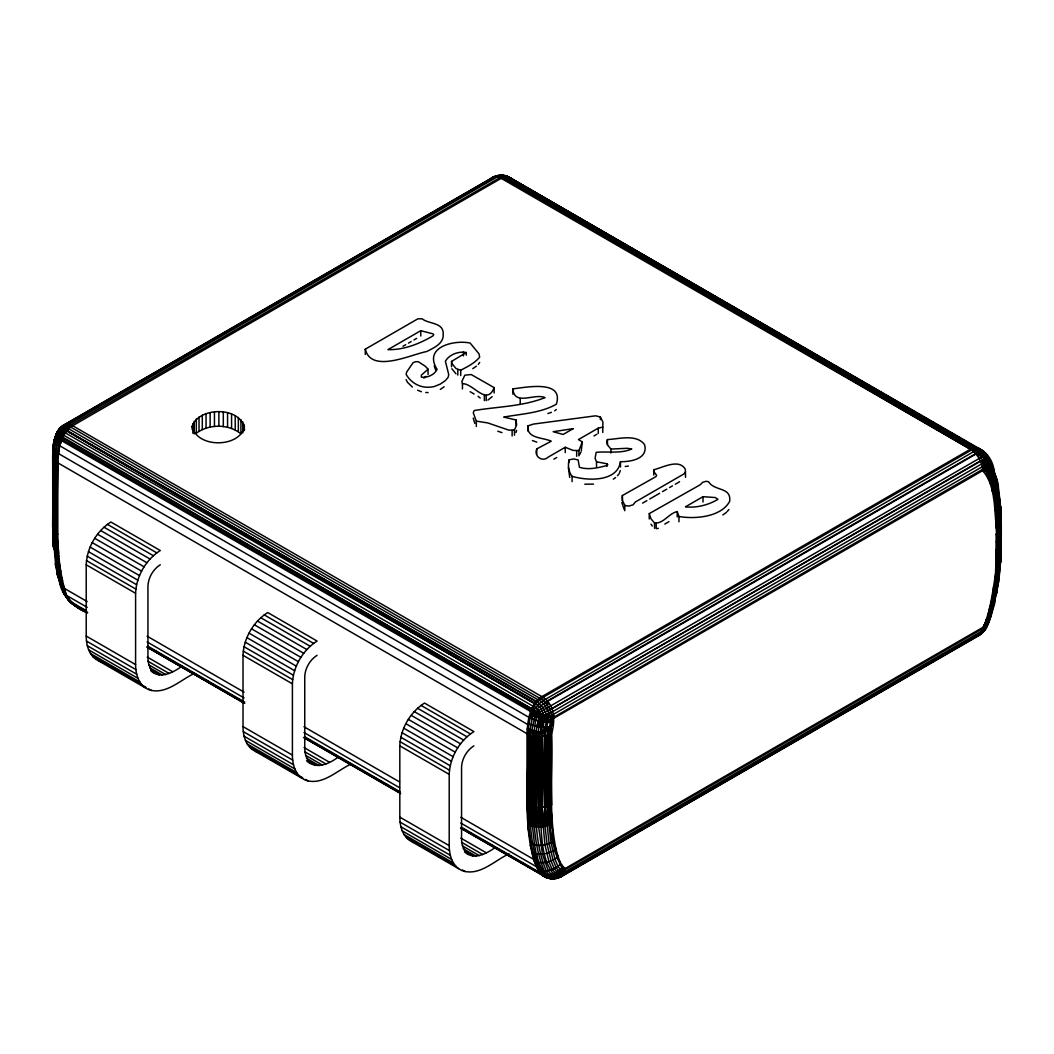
<?xml version="1.0" encoding="UTF-8"?>
<svg xmlns="http://www.w3.org/2000/svg" width="1054" height="1054" viewBox="0 0 1054 1054"><rect width="100%" height="100%" fill="white"/><g stroke="black" fill="none" stroke-linecap="round" stroke-linejoin="round"><path stroke-width="1.5" d="M562.955 875.387C557.619 879.155 550.135 880.09 544.338 876.572C538.857 873.265 537.382 866.665 535.037 861.144C522.955 820.249 530.636 776.838 529.859 735.02C532.362 778.339 523.917 824.07 538.37 866.032C541.374 870.42 544.338 875.373 548.989 878.18C555.629 880.38 565.945 876.954 565.155 868.522C559.384 864.109 558.225 856.164 556.117 849.656C548.014 811.593 553.284 772.266 551.69 733.729C555.168 720.659 555.326 704.349 541.875 696.628L72.686 425.75C56.587 423.089 52.12 441.889 52.99 454.063L53.411 546.789L55.098 550.57L58.629 553.284L56.85 533.522L56.376 461.902C54.9 448.596 57.983 430.48 72.686 425.75L501.19 178.35C504.668 175.491 509.569 176.071 512.297 179.628C507.237 174.345 498.621 173.923 492.468 177.494L63.965 424.881C53.714 431.191 53.411 445.038 52.7 455.723L53.411 546.789M80.842 608.092C76.059 606.366 71.909 603.758 68.326 599.976C46.442 557.645 59.788 506.46 55.585 461.191C57.548 502.718 49.472 545.801 61.29 586.419L63.714 588.778C67.601 600.174 76.02 608.672 87.442 612.677C76.797 608.066 66.692 601.399 62.792 590.121C66.099 600.609 77.561 605.602 86.388 610.688M558.093 877.336L556.235 878.206L561.584 876.493L979.153 635.417C991.024 615.352 992.499 589.463 996.939 566.578L1000.404 562.546L1001.234 541.664L1000.76 518.792M501.19 175.412L501.19 178.35L970.378 449.228C977.585 453.8 982.368 462.1 982.723 470.624C997.097 487.58 993.514 512.811 997.242 533.403L996.188 534.128C995.49 566.591 997.888 601.241 982.315 630.859L564.746 871.948L561.584 873.213L559.766 872.422L556.196 867.547L553.047 860.064L549.134 843.569L545.234 807.338L545.05 727.26L547.632 716.773L553.811 714.125L982.315 466.724C988.428 462.601 984.62 451.375 978.705 448.266L508.753 177.019C503.338 174.292 496.144 174.885 491.204 178.469C494.339 176.44 498.384 174.424 501.19 178.35L505.367 175.873L511.414 178.719M65.915 424.775C59.156 426.541 51.58 436.488 61.883 439.334L531.071 710.212L543.442 715.613L554.22 718.011L982.723 470.624C986.504 462.298 978.771 452.93 972.183 448.345L501.19 176.94L70.104 425.381L70.684 427.094L543.232 700.251L548.66 707.063L551.782 715.165L548.001 735.363L547.092 825.756L542.876 826.744L534.483 826.692L528.726 824.953L527 805.019L527 733.729C527.632 720.58 529.569 704.336 541.875 696.628L970.378 449.228C985.556 442.087 1002.025 472.126 989.877 482.785M973.988 447.766C1006.306 475.354 999.772 524.207 1000.404 562.546L1000.628 561.4C1001.392 533.364 1002.855 504.589 995.859 477.212L998.138 490.69M1000.786 520.228L1000.773 543.864M53.201 450.993L52.7 527L52.924 451.81L53.794 454.037L54.268 549.332L53.082 528.989L53.609 458.912C52.963 445.618 57.667 428.609 72.686 425.75L65.19 425.763L59.34 428.912L58.721 433.102L60.368 435.75L58.905 442.258L58.668 452.482C49.801 448.938 54.624 438.24 57.311 432.061L53.411 445.855L52.7 455.723L52.766 526.605L52.884 450.717L52.7 527L53.701 548.067L53.095 457.713C51.87 446.211 55.572 418.965 72.686 425.75C59.367 432.403 57.733 448.78 56.376 461.902L55.572 532.481L57.812 534.128C57.996 555.392 60.223 577.078 67.153 597.091L71.369 603.112L76.323 606.234M988.151 620.938L988.428 622.716L986.122 622.98L986.136 619.857L988.125 617.539L989.785 607.288L993.882 605.299L994.409 602.954C990.352 613.902 989.798 630.318 977.625 636.023C985.622 632.4 988.586 623.296 991.182 615.51L985.266 629.409L980.523 634.31L560.056 877.112M993.764 585.602L994.95 586.353C998.388 554.061 999.785 521.045 993.303 489.016C991.01 482.139 989.93 473.246 983.566 468.793L552.678 717.853L550.715 726.509L551.782 730.672L550.478 734.374L550.096 805.796L538.726 807.957L528.225 805.651L528.252 729.249L531.664 708.762L60.368 435.75L58.457 437.028L59.34 434.459L56.903 435.513L57.074 433.616C60.381 428.398 66.665 425.763 72.686 425.75C65.809 421.35 54.913 429.689 63.78 435.276L532.968 706.167L534.167 706.075L538.462 710.409L540.966 714.731L538.133 731.911L536.341 736.535C539.187 780.724 528.621 828.536 546.196 870.802C548.027 874.029 550.32 877.271 553.89 878.693L560.662 874.135L565.155 868.522L982.723 627.446L985.24 629.37M986.122 622.98L984.91 622.835L984.884 625.733L982.684 628.632L565.115 869.721L564.074 867.745L559.766 872.422L560.662 874.135L557.579 877.929L546.921 877.718L542.902 874.174L538.37 866.032L534.562 844.807L532.441 826.27L533.443 807.351L533.811 736.14C536.987 780.474 526.592 828.431 544.193 870.815C546.301 874.359 549.108 878.996 553.89 878.693L550.438 876.546L543.034 875.545L461.296 828.365M491.204 178.469L496.105 176.374L501.19 178.35L503.891 175.596L508.489 176.888L976.241 447.594L507.066 176.703L975.727 447.555C979.759 450.585 989.917 458.74 980.523 461.217L552.019 708.604L540.149 714.414L538.686 726.878L542.915 727.26L549.002 726.878L552.309 725.587L551.532 722.267L553.113 721.595L552.678 717.853L549.859 722.398L548.001 722.425L537.711 720.91L528.963 717.366L528.831 723.874L527.646 724.454L58.457 453.563L57.601 451.916L58.168 457.752L53.794 454.037M547.461 877.336L550.412 878.588L544.76 876.177L545.181 876.915C538.792 873.213 535.854 865.98 533.561 859.287C522.547 818.576 528.844 775.889 528.212 734.374L527.356 728.591L538.133 731.911L539.345 736.68L538.62 827.047L542.441 854.122L548.172 870.578L553.772 877.863L561.044 876.269L563.89 867.6L561.571 868.088C556.38 873.634 547.145 877.099 540.228 872.857C544.233 879.392 552.072 877.653 557.974 876.058L552.217 869.497L548.95 861.711L544.944 844.834L541.532 807.891L540.03 736.641L539.345 807.944L539.345 736.68L543.442 715.613L553.087 711.371L981.59 463.971L985.226 461.441L983.685 459.228L988.784 461.494C993.158 471.56 1003.988 487.119 994.936 497.29L993.461 497.844M991.946 465.776L986.544 455.012L978.942 448.424C987.4 453.167 995.569 464.946 988.125 474.05L985.833 473.76L988.428 465.341L984.713 461.863L984.844 464.656L983.263 462.93C997.295 482.679 998.863 509.135 997.993 532.902L998.718 532.204C1001.129 506.829 996.755 480.861 983.685 459.228M997.611 486.065L1000.628 508.384L1001.036 542.994L996.175 550.096L996.939 566.578L995.819 562.823M994.067 470.097L988.151 458.108L985.2 455.275L983.632 455.921L539.648 712.24L536.064 731.647L536.354 807.799L538.62 827.047L540.03 807.931C541.94 830.565 539.424 858.127 555.274 876.493L556.907 876.638L555.155 875.242L554.536 873.094L559.7 874.873L554.246 868.615L551.044 860.986L547.079 844.28L545.023 826.323L545.261 736.087L548.607 717.023L549.529 716.114C547.896 709.606 544.207 702.57 537.896 699.685L68.708 428.807L67.258 426.448L68.879 424.235L497.383 176.848L501.19 175.926L505.024 176.835L974.37 447.726L505.143 175.926M986.122 470.94L984.001 471.546C990.352 465.249 986.952 444.999 975.661 453.655L547.158 701.055L537.132 708.736L529.964 717.958L59.894 445.868L58.721 446.04L54.426 440.98L57.074 433.616L58.089 436.751L54.624 455.157L54.992 531.993L56.191 551.716L57.812 462.851C58.444 450.321 60.078 435.513 70.684 427.094L67.97 428.003M999.719 504.55L999.982 512.573L999.719 504.55L1000.589 507.093L1001.287 526.644L998.955 531.98L998.744 546.473L998.125 513.68L1000.628 508.384M531.796 735.652L530.505 825.69L531.796 806.929L531.796 735.652L534.483 826.692M998.125 513.68L996.939 514.813L997.295 547.685L995.859 521.005L996.939 514.813L994.95 508.898L994.936 497.29L991.933 490.321M1000.536 529.938L999.903 563.666L997.848 583.942L996.162 594.469L993.316 596.564L992.104 596.327M996.162 594.469C1002.552 565.932 1001.036 536.196 1000.589 507.093L1001.036 542.994C1000.272 515.446 1002.67 484.932 987.19 460.703L985.279 460.624L986.122 459.873L985.74 457.028L983.448 452.047L977.335 447.7M986.544 455.012L988.586 459.768L988.428 465.341M993.316 596.564L993.553 586.973M562.81 872.87L557.974 866.322L554.905 859.01L551.044 842.713L549.015 825.045L550.715 726.509L548.37 735.205L547.961 806.613L548.001 735.363L547.105 727.128M540.689 826.982L542.217 736.535L545.05 727.26L542.204 807.799L542.876 826.744M987.875 622.914C1000.272 587.697 1001.498 549.384 999.126 512.442C999.653 543.864 999.218 575.708 992.249 606.498C988.981 614.245 988.863 625.035 982.315 630.859L984.225 628.5L983.303 631.57L981.59 632.769L564.022 873.858L558.818 875.531L558.897 876.862L550.438 876.546L551.743 878.43L552.665 878.035L548.515 876.664L548.739 878.061L546.525 877.653L542.586 875.294M999.903 563.666L1000.984 528.726L999.89 511.111L999.732 545.353L999.442 531.506M536.064 731.647L533.825 807.417L536.552 826.955L537.962 736.614L538.726 807.957M1001.234 541.664L1001.195 526.209L1000.589 560.293L998.336 582.967L994.95 586.353M53.952 448.108L56.376 433.84M1000.786 546.077L1000.957 525.037M996.807 547.145L997.282 525.327M620.477 461.665C617.433 482.139 587.486 480.927 572.072 476.303C568.554 471.915 567.579 465.143 569.173 459.821L573.758 458.925L578.106 459.926L579.45 467.265C588.237 470.229 598.435 467.778 607.183 465.433L607.776 464.643L606.906 463.76L596.511 461.797L595.088 458.279L596.182 452.35C607.789 451.138 620.463 453.945 631.794 449.004L627.183 448.293L610.938 449.083L607.697 445.183L606.775 442.206L607.433 439.571C618.988 439.017 636.392 433.734 644.521 444.59C648.658 458.819 630.424 461.955 620.477 461.665L620.477 466.988M52.977 457.449C50.842 455.341 62.7 409.374 53.477 446.83L56.481 434.88L54.505 441.402M194.015 673.638C180.089 680.093 164.977 695.811 148.074 689.395L95.532 659.053C88.496 653.743 86.244 644.481 86.217 636.076L86.217 564.786C86.902 547.751 96.494 531.124 110.907 522.02L160.3 550.531C145.887 559.634 136.282 576.261 135.597 593.297L135.597 664.587C135.637 672.992 137.876 682.267 144.912 687.564M350.824 764.163C336.898 770.619 321.786 786.337 304.883 779.92L252.341 749.592C245.305 744.282 243.052 735.007 243.013 726.601L243.013 655.311C243.698 638.276 253.303 621.649 267.716 612.545L317.096 641.056C302.696 650.173 293.091 666.8 292.406 683.835L292.406 755.112C292.445 763.518 294.685 772.793 301.721 778.102M509.056 853.872C494.603 860.354 479.175 876.981 461.692 870.459L409.136 840.117C402.114 834.808 399.861 825.532 399.822 817.127L399.822 745.85C400.507 728.815 410.111 712.188 424.525 703.071L473.905 731.595C459.491 740.698 449.9 757.325 449.215 774.361L449.215 845.651C449.241 854.056 451.494 863.331 458.53 868.628M529.859 806.31L527.935 827.047L530.86 843.556L530.307 845.506L532.626 852.488C540.399 856.217 549.015 853.121 556.117 849.656M998.401 546.051L998.705 541.163M53.411 447.924L54.11 443.905L53.794 448.345M497.238 175.926L67.087 424.064L64.716 427.318L66.81 430.849L534.786 703.334C547.685 710.159 542.797 725.02 542.217 736.535L542.204 807.799L545.023 826.323L546.433 735.771L547.145 806.903M549.002 726.878L548.37 735.205C554.167 778.05 540.386 829.748 562.81 869.431L564.43 869.748M998.718 532.204L997.545 547.474L998.125 565.708M991.946 597.051L991.129 606.946L990.101 606.05M988.125 474.05L987.835 477.449L991.116 481.191M532.968 706.167L530.86 714.612L529.082 716.746M685.548 477.357L685.324 469.307C679.132 458.306 662.847 467.568 653.757 469.768L653.625 471.257L656.655 475.328L655.983 476.606L622.334 495.564L622.479 500.492L624.772 505.38L624.772 510.703M998.665 575.155L999.152 570.359M999.64 565.563L999.719 558.053M87.666 612.651C73.569 607.407 59.656 594.957 59.577 578.936M996.491 542.454L997.295 534.839L996.623 525.854M529.859 735.02L530.702 806.626L530.017 730.027L534.049 709.355L541.282 701.727L973.659 451.639C979.258 446.804 984.199 452.008 987.466 456.514M551.69 733.729L542.217 736.535L530.702 735.363L535.748 712.596L549.121 703.545M533.443 807.351L533.429 736.087L535.669 720.304L538.462 710.409M53.635 448.266L54.11 443.905M244.515 426.883C239.245 448.253 196.4 448.174 192.184 426.238C199.456 405.869 242.907 406.488 244.515 430.045M57.298 570.688L57.496 575.115L61.29 586.419M538.133 731.911L540.215 732.029L542.217 736.535L540.755 727.128L541.664 714.981L539.74 721.41L539.529 718.077L530.86 714.612L530.61 711.476L534.167 706.075L534.47 703.743L66.81 430.849L64.742 432.298C61.316 430.506 62.002 425.605 65.427 424.288L70.565 424.907M547.039 704.546L547.461 701.437L975.964 454.037L979.245 455.012L984.726 453.036L981.59 450.045L982.012 450.796M494.616 176.519L62.7 425.856L61.646 427.239L63.135 425.408L66.547 424.38M538.554 869.497C545.629 872.554 554.061 870.011 559.569 864.991L560.043 861.698L556.578 857.837C550.333 862.541 541.097 864.543 534.035 860.538L536.605 865.36L536.407 866.704L541.163 873.542M997.189 586.156L994.33 604.561M997.69 583.06L998.191 579.95L998.336 582.967M998.494 580.965L993.882 605.299M58.747 556.169L57.496 552.77L60.737 571.729L58.286 570.174L55.783 566.341L53.57 541.058L58.075 576.498L62.529 580.57L59.591 571.242L57.496 552.77L56.85 533.522M561.571 868.088L562.045 865.387L559.569 864.991M53.78 447.831L56.666 435.183L55.44 438.767L59.591 442.72L60.645 443.299L60.934 438.754L62.476 437.871L531.664 708.762L532.771 708.341L537.118 713.176L534.523 716.312L534.167 711.845M542.915 727.26L544.628 715.956L540.755 727.128M988.099 613.744L988.125 617.539L991.182 615.51M534.167 706.075L537.448 701.924L537.896 699.685M56.27 439.992C56.587 431.653 65.19 426.58 72.686 425.75M549.015 825.045L548.357 806.481L547.092 825.756L550.755 824.228L552.019 818.141L550.438 805.625L550.478 734.374L551.69 805.019L550.438 805.625L550.755 824.228L552.928 830.249L552.757 841.751L555.945 848.826M55.743 438.345L58.233 430.941L56.323 434.077M54.624 455.157L53.78 459.122L53.635 530.202L55.572 532.481M996.636 593.6L996.834 592.677M55.717 456.224L54.768 460.466L54.492 531.361L54.492 460.084L53.095 457.713L52.963 528.739L53.635 530.202L53.227 452.917M494.155 387.635C486.605 406.462 473.707 383.537 462.456 383.643L461.889 381.416L464.84 375.171L471.178 374.539L494.155 387.635L494.155 392.958M527.988 431.178L527.988 425.856L533.39 424.09L595.589 415.816L600.358 416.962L602.914 422.022L602.783 427.12L598.264 428.135L578.435 439.584L582.295 441.889L578.909 450.545L578.909 455.855M581.294 450.835L582.295 441.889M66.81 430.849L537.448 701.924L539.859 697.985L543.047 697.366L971.551 449.966L978.705 448.266M991.063 616.116L994.502 603.771M531.73 718.802L531.717 715.06L534.049 709.355L532.151 710.804M428.056 374.486L428.056 369.177L425.289 366.265L418.346 361.72L415.592 361.68L413.063 362.695L406.725 371.97L406.119 374.275C409.769 381.087 416.936 386.12 424.696 387.055A16.166 9.341 0 0 0 434.564 386.423L440.322 384.078L445.407 380.573L448.148 377.319L448.727 374.539L445.381 361.219C449.294 354.447 458.78 350.995 466.276 352.523L451.534 361.43L451.534 366.752M56.284 434.314L54.413 440.585L57.311 432.061M55.045 439.017L57.021 432.443M515.959 432.509L516.618 430.375M986.465 465.776L984.686 465.539L983.909 468.042L984.884 469.61L983.804 471.401L982.315 466.724L983.909 468.042L985.767 467.739M496.381 176.585L498.489 175.596L501.19 178.35L502.969 175.241L510.32 177.836L511.23 178.587L508.489 176.888L503.14 177.401L970.378 449.228M53.583 544.141L54.097 542.77M541.769 721.819L544.062 715.785L546.446 714.48L542.797 707.313L537.448 701.924M619.488 472.745L620.319 470.598M528.831 723.874L536.631 726.509L538.713 721.173M534.049 709.355L531.717 715.06M530.702 735.363L528.212 734.374L530.017 730.027M988.784 621.992L983.711 631.57L988.784 621.992L984.726 630.108M539.529 718.077L540.966 714.731L543.073 713.123L542.639 715.323L543.943 715.376M551.782 730.672L550.109 734.519L550.755 824.228M988.586 621.517L985.226 629.317L986.939 626.05L983.79 625.404L982.526 629.554L985.767 625.957M543.442 715.613L538.686 726.878L536.631 726.509M57.166 435.869L55.651 439.149L57.311 435.157L57.548 436.237M558.067 878.022L558.396 877.31M540.149 714.414L538.541 717.774L538.396 713.729L539.648 712.24L537.118 713.176M545.985 722.346L548.607 717.023M986.887 625.299L985.226 629.317M996.175 550.096L997.545 547.474L997.545 533.205M57.403 445.104L60.934 438.754L61.435 440.598L530.61 711.476M579.595 454.59L580.965 452.034M985.068 629.357L987.15 625.654M536.512 717.089L538.396 713.729M58.26 441.797L60.249 438.306L63.78 435.276M530.86 714.612L532.823 711.173M548.001 722.425L550.834 717.524M548.844 713.492L547.013 716.615L546.446 714.48L543.89 722.135L547.632 716.773M983.303 631.57L986.465 626.063L984.726 628.856M984.884 629.818L980.839 633.27M514.471 435.236L514.471 429.913L516.618 425.052L516.078 419.993L503.733 417.081C521.269 413.906 540.531 413.115 556.314 404.249C564.377 379.348 525.735 387.398 512.89 388.86L512.89 394.17M491.243 179.272L493.285 177.059M478.318 364.355L479.675 362.457M57.14 440.888L59.472 437.805M61.764 426.462L59.867 429.571L60.921 428.899M617.512 475.736L619.067 473.826M727.339 511.374L728.867 509.543M685.548 472.047L683.822 473.997L635.496 501.902L633.019 504.84L628.737 506.118L624.772 505.38M551.782 715.165L552.125 717.748L554.022 715.679L551.782 715.165L549.542 717.234L549.529 716.114M984.028 629.686L984.844 628.961M649.251 513.627L700.251 484.735L702.636 482.324L706.088 481.296L708.617 481.744C714.388 491.493 731.542 486.566 729.645 501.375C721.279 517.079 694.915 519.358 678.96 516.473L677.208 511.585C668.763 513.351 663.44 523.97 654.547 522.995L650.99 518.845L649.251 513.627L649.251 518.95M428.056 369.177L421.284 375.25L421.363 377.174C427.186 377.964 434.604 374.881 437.094 369.348C422.917 346.924 454.314 339.651 470.137 343.051L478.951 353.775L479.675 357.135C474.853 363.077 467.357 366.792 460.717 370.204L456 368.531L451.85 363.406L451.534 361.43M423.919 378.162L425.987 376.331M556.578 857.837L558.08 856.546L554.391 850.025M539.266 700.146L543.047 697.366M507.83 177.836L508.595 177.217L507.422 176.334M487.936 400.059L492.139 396.673M536.736 454.234L536.736 448.925L551.216 441.204C543.337 437.384 526.196 438.741 527.988 425.856M550.017 709.724L980.352 460.888M499.056 175.517L500.255 175.965L501.19 178.35M63.135 434.538L65.282 432.865L535.735 703.914L535.999 701.74L66.547 430.256L68.708 428.807M554.694 410.823L556.314 409.558M240.918 419.545L240.918 433.813C228.639 423.8 208.916 423.8 196.321 433.26L196.321 419.005M613.309 479.175L615.589 477.515M555.274 876.493L556.038 877.073L553.772 877.863L552.322 876.203L559.766 872.422M722.807 514.945L726.588 512.297M977.625 456.145L979.245 455.012M472.785 368.663L476.421 366.146M440.322 389.4L444.142 386.778M160.3 564.786C153.093 569.344 148.298 577.645 147.942 586.169L147.942 657.459C147.995 662.992 149.444 669.053 153.976 672.65M317.096 655.311C309.902 659.883 305.107 668.183 304.751 676.708L304.751 747.984C304.79 753.531 306.253 759.578 310.785 763.175M473.905 745.85C466.711 750.408 461.916 758.709 461.56 767.233L461.56 838.523C461.599 844.056 463.049 850.117 467.594 853.714M365.29 349.177L417.779 318.875L422.101 318.769C428.662 324.276 443.945 322.063 443.194 334.395C443.734 343.802 433.721 347.794 426.817 351.509C411.455 354.289 371.258 373.959 365.29 349.177L365.29 354.5M420.757 330.692L387.951 349.638C403.853 350.073 419.518 343.762 433.023 335.844L433.747 334.579L432.865 333.815L420.757 330.692L420.757 336.015M402.984 346.279L405.724 344.698M408.451 343.117L411.192 341.536M413.919 339.955L416.659 338.387M150.827 670.831C160.155 679.422 172.632 672.716 181.196 666.774M578.909 450.545L573.165 450.427L565.234 447.278L548.185 457.133C542.599 462.508 533.627 456.514 536.736 448.925M594.021 435.908L596.854 434.274M553.864 459.162L556.71 457.528M642.597 503.114L646.866 500.65M649.712 499.016L659.659 493.259M662.505 491.625L666.774 489.161M669.606 487.515L672.452 485.881M675.298 484.234L679.566 481.77M703.018 496.684L685.443 506.829C696.51 508.107 708.499 504.998 717.945 499.319L715.258 497.541L703.018 496.684L703.018 502.007M664.81 524.062L668.947 521.677M306.556 760.738C316.068 769.96 329.098 763.755 337.991 757.312M464.774 852.08C474.05 860.459 486.342 853.621 494.8 847.838M562.678 874.833L565.524 873.186M568.383 871.553L572.651 869.076M580.899 864.175L585.168 861.698M588.33 860.024L592.598 857.561M613.981 845.216L616.827 843.569M646.761 826.296L649.607 824.65M659.277 818.918L662.439 817.245M666.708 814.768L669.567 813.121M672.412 811.488L675.258 809.841M684.929 804.11L689.514 801.607M692.359 799.96L695.218 798.313M718.024 785.151L722.293 782.687M737.971 773.636L742.24 771.159M763.623 758.827L766.469 757.18M776.455 751.423L779.301 749.776M788.972 744.045L792.121 742.372M796.402 739.895L799.248 738.248M816.349 728.38L819.208 726.733M822.054 725.086L824.9 723.439M842.001 713.571L844.86 711.924M867.653 698.762L871.935 696.286M887.613 687.234L896.163 682.307M913.265 672.426L916.11 670.779M926.084 665.021L928.943 663.374M946.044 653.506L948.89 651.859M951.749 650.213L954.595 648.566M964.265 642.835L968.85 640.345M971.696 638.698L974.542 637.051M67.153 597.091L63.714 588.778L64.373 588.409L87.192 601.584M565.115 869.721L564.035 870.288L564.746 871.948L561.374 870.973L562.098 874.754L557.988 873.7M978.296 448.306L983.975 452.798M552.125 717.748L554.18 716.773M994.409 471.586L988.586 459.768L983.632 455.921L985.174 459.36L986.043 458.872L988.784 461.494M977.071 635.76L979.285 634.837M492.468 177.494L496.105 176.374M982.17 631.412L983.645 630.819M509.517 177.375L508.7 176.967L983.54 451.665L982.881 451.323M76.059 606.103L68.839 600.596M547.882 413.55L551.426 412.338M512.89 388.86C514.312 406.475 534.404 392.944 545.076 397.595C522.613 406.541 497.817 406.58 474.208 410.546L473.246 412.773L476.329 421.113L476.329 426.435M476.329 421.113L487.778 422.931L508.924 430.164L514.471 429.913M991.761 489.491L993.303 489.016L996.149 484.616L996.438 478.595M554.417 841.303C547.25 844.847 538.528 847.192 530.86 843.556M502.547 177.151L504.655 176.637M63.965 424.881L64.742 424.709M983.988 465.657L984.686 465.539M658.302 528.344L656.181 528.634L656.181 523.324M493.931 176.888L497.738 176.637M625.233 466.448L628.408 466.092M550.307 877.705L546.525 877.653L543.403 875.861L544.338 876.572M551.743 878.43L550.214 878.575L550.834 878.232L546.604 876.546L546.947 877.402M549.859 722.398L551.532 722.267M593.521 484.089L584.786 484.221M539.714 714.243L540.636 714.177M67.891 599.067L69.92 601.57L70.908 601.505M983.632 455.921L986.043 458.872L984.937 457.396L986.887 457.937L982.157 453.628L985.2 455.275M546.947 877.297L544.483 876.625L548.989 878.18L547.817 877.929M495.591 176.677L499.267 177.415L498.502 176.334M985.161 462.508L988.731 463.391L985.279 460.624M553.469 877.112L555.313 877.323L554.18 875.624M548.739 878.061L549.911 878.206L548.805 877.626M552.322 878.443L554.246 878.72M983.501 453.207L985.674 454.577L981.709 451.349L982.855 452.192M996.755 480.018C994.159 470.163 990.641 460.348 984.054 452.522L980.602 449.597M546.525 877.653L548.08 878.008M551.637 877.495L553.455 877.916M67.087 424.064L68.51 424.459M985.095 463.22L986.939 463.734M557.974 876.058L552.546 873.858M546.921 877.718L545.221 877.112M73.398 604.416L72.462 604.113L77.482 606.129L76.692 605.483M98.694 660.884L102.212 662.031M255.503 751.41L259.02 752.569M412.298 841.948L415.829 843.095M497.738 431.205L501.981 432.614M71.369 603.112L74.663 604.97M532.428 440.572L536.815 442.14M536.605 865.36L538.37 866.032M417.621 390.23L421.416 391.745M549.753 877.639L551.242 878.245M556.104 874.78L558.897 876.862M980.879 449.478L979.785 449.03L982.591 451.52M71.105 602.954L72.397 603.507L69.92 601.57M982.96 452.034L984.054 452.522M70.71 601.623L66.455 596.551L60.025 579.054M527 805.019L528.225 805.651M546.815 877.705L460.479 828.115M528.212 734.374L57.812 462.851L54.492 460.084L53.728 530.412L55.098 550.57M985.74 457.028L984.713 456.487L986.399 456.224L984.844 454.419M83.464 609.713L86.547 611.373M153.41 649.91L157.889 652.4M166.255 657.288L170.537 659.751M180.524 665.496L183.567 667.156M193.369 672.874L196.228 674.52M206.215 680.265L209.245 681.925M470.137 391.719L474.089 393.998M107.389 524.339L156.782 552.849M264.198 614.864L313.591 643.375M421.007 705.389L470.4 733.913M103.951 527.184L153.331 555.695M260.76 617.71L310.139 646.234M417.568 708.248L466.948 736.759M100.644 530.518L150.037 559.028M257.453 621.043L306.846 649.554M414.262 711.582L463.655 740.092M97.561 534.246L146.941 562.757M254.357 624.785L303.75 653.296M411.165 715.31L460.558 743.821M94.741 538.317L144.121 566.828M251.537 628.843L300.93 657.353M408.346 719.381L457.739 747.892M92.238 542.626L141.631 571.149M249.047 633.164L298.44 661.675M405.856 723.69L455.249 752.2M90.13 547.105L139.523 575.616M246.939 637.63L296.332 666.154M403.748 728.169L453.128 756.68M88.444 551.65L137.837 580.161M245.253 642.176L294.633 670.7M402.061 732.714L451.441 761.225M87.218 556.169L136.598 584.693M244.014 646.708L293.407 675.219M400.823 737.233L450.216 765.744M86.468 560.583L135.847 589.094M243.276 651.108L292.656 679.632M400.072 741.647L449.465 770.158M86.217 564.786L135.597 593.297M243.013 655.311L292.406 683.835M399.822 745.85L449.215 774.361M147.086 636.155L244.067 692.149M303.96 726.72L399.506 781.897M460.835 817.298L533.561 859.287L535.037 861.144L531.783 851.751L532.626 852.488M67.219 595.826L87.192 607.354M147.086 641.939L244.054 697.919M303.96 732.504L399.506 787.667M460.822 823.069L536.407 866.704M147.718 646.089L244.686 702.069M304.58 736.654L400.138 791.817M461.454 827.219L539.885 872.514M77.746 606.419L86.309 611.36M149.062 647.591L177.573 664.06M178.811 664.718L190.418 671.464M191.617 672.096L203.251 678.881M205.859 680.304L210.378 682.992M211.551 683.598L223.211 690.396M225.78 691.806L230.339 694.52M231.472 695.087L236.043 697.814M238.586 699.197L243.184 701.924M305.923 738.156L327.32 750.501M328.268 750.909L340.152 757.918M341.074 758.3L347.28 762.029M348.189 762.411L372.958 776.851M373.814 777.18L382.352 782.108M382.945 782.608L392.918 788.379M395.777 790.026L398.623 791.673M462.798 828.721L477.067 836.955M479.913 838.602L491.954 845.321M492.745 846.006L499.069 849.419M511.875 856.81L499.886 850.117L509.859 855.94M517.567 860.104L512.718 857.534L516.987 860.038M519.846 861.645L524.681 864.201M537.5 871.592L532.678 869.063L535.537 870.723M305.792 738.406L400.059 792.687M462.759 828.8L497.027 848.536M519.833 861.671L522.692 863.331M304.435 737.8L399.98 792.964M146.598 646.919L244.067 703.137M303.473 737.484L400.678 793.583M147.244 657.05L172.645 671.714M304.053 747.576L329.454 762.24M460.861 838.114L486.25 852.778M147.955 661.227L169.127 673.453M304.764 751.765L325.936 763.979M461.573 842.291L482.745 854.517M148.746 664.797L165.689 674.573M305.555 755.336L322.484 765.112M462.363 845.861L479.293 855.637M149.681 667.722L162.382 675.061M306.49 758.261L319.191 765.586M463.299 848.786L476 856.125M150.827 670.001L159.286 674.889M307.636 760.54L316.095 765.428M464.432 851.065L472.903 855.953M86.217 636.076L135.597 664.587M243.013 726.601L292.406 755.112M399.822 817.127L449.215 845.651M86.481 641.069L135.874 669.58M243.29 731.608L292.683 760.118M400.098 822.133L449.478 850.644M87.284 645.68L136.677 674.204M244.093 736.219L293.486 764.73M400.902 826.744L450.295 855.255M88.615 649.844L138.008 678.368M245.424 740.382L294.817 768.893M402.233 830.908L451.626 859.418M90.46 653.493L139.839 682.017M247.268 744.032L296.648 772.542M404.064 834.557L453.457 863.068M92.765 656.576L142.158 685.1M143.133 685.653L145.953 687.287M148.772 688.921L151.605 690.541M249.574 747.115L298.967 775.625M299.942 776.192L302.762 777.826M305.581 779.446L308.4 781.08M406.383 837.64L455.776 866.164M462.39 869.985L465.209 871.605M505.024 176.835L972.183 448.345M996.188 534.128L998.428 535.788L998.428 524.694M980.049 449.676L982.157 451.125M478.055 396.278L480.202 398.03M505.736 175.952L506.75 176.861M412.364 387.055L407.411 382.233L406.119 379.585M558.501 875.769L556.499 872.093M991.498 466.013L992.091 466.632L990.47 463.009M456 373.854L451.85 368.716M993.909 474.656L995.002 475.881M986.663 456.553L983.29 452.377L985.385 455.868M981.709 451.349L984.146 454.696M984.133 624.745L984.884 625.733M61.764 436.909L62.476 437.871L61.224 438.938L61.435 440.598M650.99 524.154L652.307 526.025M985.925 457.937L987.137 459.728M985.398 453.668L989.93 461.81M544.773 874.583L538.713 862.317L536.315 853.714M63.174 591.689L65.585 595.55M66.257 597.144L68.326 599.976L66.455 596.551M624.192 509.477L621.82 502.468M61.119 574.628L59.591 571.242L63.029 588.251M542.902 874.174L534.391 853.187M989.126 458.991L992.025 465.894M60.434 585.049L57.179 573.692M59.946 581.9L62.66 588.475M59.485 582.111L64.689 594.667M988.586 458.319L989.482 460.651M434.208 366.041L435.75 370.191M64.373 588.409L61.343 580.135L63.714 588.778M533.996 731.239L535.893 736.469L535.946 807.772M473.246 418.095L474.827 423.431M992.604 467.278L993.803 471.573M531.954 730.699L533.429 736.087M59.406 580.583L55.414 563.587L57.496 575.115M1000.286 559.173L1000.628 561.4M535.274 710.58L535.748 712.596M569.727 477.462L568.369 467.581M998.178 487.409L998.546 490.163M55.467 564.984L55.783 566.341M55.902 563.534L56.468 566.393M1001.3 541.255L1000.747 534.628M57.021 457.225L57.812 462.851L57.812 534.128M527.646 724.454L528.252 729.249M998.665 495.301L999.192 499.925M59.591 442.72L59.894 445.868M997.624 525.142L998.428 535.788M1000.404 509.741L1001.155 528.265M998.56 524.8L998.678 528.08M1000.312 512.363L1000.286 505.815L1000.523 512.297M1000.286 505.815L1000.509 512.218M531.796 806.929L532.441 826.27M53.227 533.126L52.963 525.274L53.359 545.498M997.295 534.839L997.571 546.143M1001.01 525.274L1001.181 540.465M52.99 454.063L53.227 486.645M999.126 564.733L998.955 531.98M544.365 736.219L544.417 807.522M678.96 516.473L678.96 521.783M677.208 511.585L677.208 516.908M654.547 522.995L654.547 528.317M653.757 469.768L653.757 475.09M622.334 495.564L622.334 500.874M610.938 449.083L610.938 453.075M607.433 439.571L607.433 444.88M606.906 463.76L606.906 466.421M602.783 427.12L602.783 432.443M600.358 416.962L600.358 419.624M598.264 428.135L598.264 433.444M596.511 461.797L596.511 467.12M576.67 450.98L576.67 456.29M572.072 476.303L572.072 481.625M569.173 459.821L569.173 462.482M565.234 447.278L565.234 452.601M520.228 398.478L520.228 403.801M516.078 419.993L516.078 425.302M512.125 430.651L512.125 435.974M486.21 395.355L486.21 400.678M484.366 395.29L484.366 400.599M466.276 352.523L466.276 355.185M463.444 351.904L463.444 355.883M462.456 383.643L462.456 388.966M460.717 370.204L460.717 375.527M457.805 369.756L457.805 375.079M244.041 424.327L244.041 430.664M242.828 421.863L242.828 432.957M238.349 417.463L238.349 431.718M235.213 415.645L235.213 429.9M231.577 414.156L231.577 428.425M227.572 413.063L227.572 427.318M223.303 412.351L223.303 426.62M218.876 412.088L218.876 426.343M214.449 412.246L214.449 426.501M210.128 412.839L210.128 427.094M206.044 413.853L206.044 428.108M202.302 415.236L202.302 429.492M199.035 416.976L199.035 431.231M194.239 421.271L194.239 433.945M192.842 423.708L192.842 433.207M192.184 426.238L192.184 429.413M428.082 392.562A16.166 9.341 0 0 1 425.816 392.483M573.218 428.649L563.152 434.459L553.152 431.718L573.218 428.649M529.833 867.416L525.551 864.939L529.833 867.429M542.665 874.82L538.383 872.356L542.665 874.833M244.607 703.15L147.639 647.301L244.541 703.216"/></g></svg>
